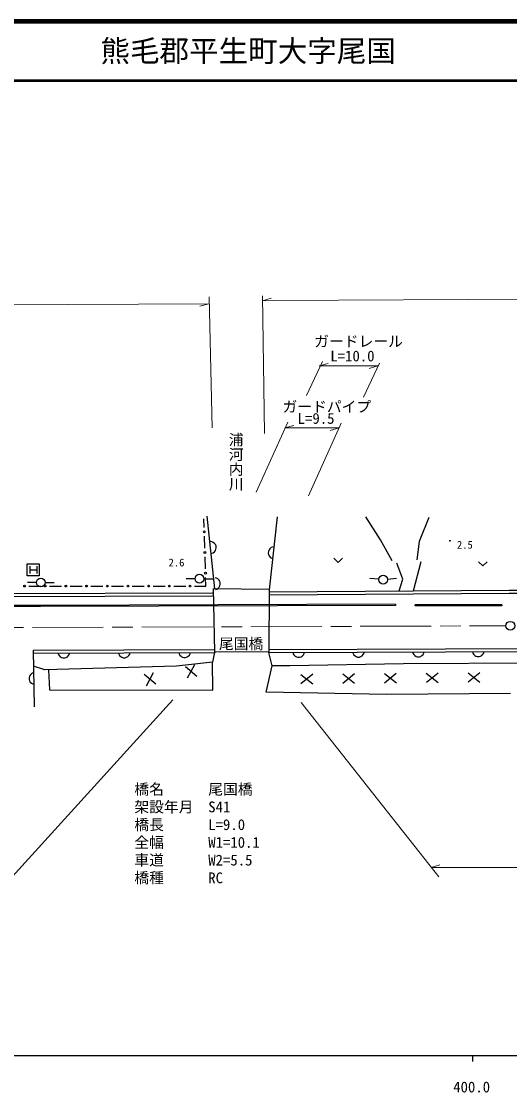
# Model space of a CAD drawing. Units: millimetres, scale not verified. Extents: x 40000 to 680000, y 20000 to 380000.
# Drawn here: x 391655 to 474262, y 198715 to 380000 of the extents above; entities that cross this region are included whole.
import ezdxf
from ezdxf.enums import TextEntityAlignment as Align

# ---------------------------------------------------------------- set-up
doc = ezdxf.new("R2010")
doc.units = ezdxf.units.MM
doc.header["$LTSCALE"] = 1000
doc.linetypes.add('CHAIN', pattern=[18.5, 12, -1.5, 3.5, -1.5])
for name, color, linetype, lineweight in [('M-BGD', 7, 'Continuous', 25), ('M-BMK', 2, 'CHAIN', 13), ('M-BMK-SRVR', 3, 'Continuous', 25), ('M-STR-HTXT', 7, 'Continuous', 13), ('M-STR-STR1', 1, 'Continuous', 25), ('M-STR-STRC', 7, 'Continuous', 25), ('M-TTL', 2, 'Continuous', 140), ('M-TTL-BAND', 7, 'Continuous', 25), ('M-TTL-LINE', 7, 'Continuous', 50)]:
    doc.layers.add(name, color=color, linetype=linetype, lineweight=lineweight)
doc.layers.add('M-BMK-HTXT', color=7, linetype='Continuous')
doc.layers.add('M-TTL-TXT', color=7, linetype='Continuous')
doc.styles.add('@ＭＳ ゴシック', font='')
doc.styles.add('ＭＳ ゴシック', font='')
doc.styles.get('@ＭＳ ゴシック').set_extended_font_data('@MS Gothic')
doc.styles.get('ＭＳ ゴシック').set_extended_font_data('MS Gothic')

msp = doc.modelspace()

# ---------------------------------------------------------------- linework, layer by layer
at = {"layer": 'M-BGD'}
for p, q in [((422589, 294350), (422549, 295799)), ((424386, 283998), (423090, 296269)), ((434937, 296169), (433582, 283826)), ((452420, 292287), (449931, 296169)), ((460583, 296070), (458990, 291988)), ((422686, 290851), (422630, 292881)), ((423894, 291914), (423646, 291963)), ((424108, 291821), (423894, 291914)), ((454411, 288703), (452420, 292287)), ((458990, 291988), (458592, 288902)), ((423902, 289980), (424130, 290090)), ((424332, 291648), (424108, 291821)), ((424130, 290090), (424313, 290234)), ((424313, 290234), (424486, 290458)), ((424476, 291465), (424332, 291648)), ((424587, 291238), (424476, 291465)), ((424486, 290458), (424579, 290672)), ((424579, 290672), (424628, 290920)), ((424628, 290920), (424587, 291238)), ((433453, 290348), (433418, 290030)), ((433558, 290578), (433453, 290348)), ((433700, 290764), (433558, 290578)), ((433920, 290941), (433700, 290764)), ((434132, 291038), (433920, 290941)), ((434379, 291092), (434132, 291038)), ((422783, 287353), (422727, 289382)), ((433418, 290030), (433471, 289783)), ((433471, 289783), (433569, 289571)), ((433569, 289571), (433746, 289350)), ((433746, 289350), (433931, 289209)), ((433931, 289209), (434161, 289104)), ((444503, 289163), (445253, 288443)), ((445253, 288443), (446003, 289163)), ((456203, 285617), (455207, 288305)), ((457995, 283626), (459289, 288604)), ((468991, 288565), (469741, 287845)), ((469741, 287845), (470491, 288565)), ((392651, 286190), (392651, 288190)), ((392651, 288190), (394651, 288190)), ((393051, 287790), (393051, 286590)), ((393051, 287190), (394251, 287190)), ((394251, 287790), (394251, 286590)), ((394651, 288190), (394651, 286190)), ((394651, 286190), (392651, 286190)), ((394179, 285039), (392679, 285039)), ((395679, 285039), (397179, 285039)), ((421030, 285677), (419530, 285677)), ((422530, 285677), (424030, 285677)), ((422864, 284434), (422824, 285883)), ((424693, 285775), (424452, 285851)), ((424895, 285659), (424693, 285775)), ((425099, 285463), (424895, 285659)), ((425222, 285265), (425099, 285463)), ((425306, 285026), (425222, 285265)), ((425236, 284465), (425312, 284706)), ((425312, 284706), (425306, 285026)), ((452122, 285592), (450629, 285741)), ((453614, 285600), (455105, 285766)), ((455605, 283626), (456203, 285617)), ((423985, 283230), (312525, 282932)), ((392922, 284434), (394952, 284434)), ((396422, 284434), (398452, 284434)), ((399922, 284434), (401952, 284434)), ((403422, 284434), (405452, 284434)), ((406922, 284434), (408952, 284434)), ((410422, 284434), (412452, 284434)), ((413922, 284434), (415952, 284434)), ((417422, 284434), (419452, 284434)), ((420922, 284434), (422864, 284434)), ((424487, 283851), (424726, 283936)), ((424726, 283936), (424924, 284059)), ((424924, 284059), (425120, 284263)), ((425120, 284263), (425236, 284465)), ((474167, 283675), (433576, 283411)), ((474169, 283175), (433579, 282911)), ((490925, 283675), (474167, 283675)), ((490883, 283175), (474169, 283175)), ((423986, 282730), (312502, 282432)), ((433510, 273719), (555053, 274129)), ((393725, 273587), (424258, 273712)), ((393850, 263991), (393725, 273587)), ((393727, 273087), (424260, 273212)), ((397836, 273104), (397917, 272864)), ((397917, 272864), (398038, 272665)), ((398038, 272665), (398239, 272466)), ((398239, 272466), (398440, 272347)), ((398440, 272347), (398680, 272268)), ((398680, 272268), (399000, 272269)), ((399000, 272269), (399239, 272350)), ((399239, 272350), (399439, 272471)), ((399439, 272471), (399638, 272672)), ((399638, 272672), (399757, 272872)), ((399757, 272872), (399836, 273112)), ((408055, 273146), (408136, 272906)), ((408136, 272906), (408257, 272707)), ((408257, 272707), (408457, 272508)), ((408457, 272508), (408658, 272389)), ((408658, 272389), (408898, 272310)), ((408898, 272310), (409218, 272311)), ((409218, 272311), (409458, 272392)), ((409458, 272392), (409657, 272513)), ((409657, 272513), (409857, 272714)), ((409857, 272714), (409976, 272914)), ((409976, 272914), (410055, 273154)), ((418273, 273188), (418354, 272949)), ((418354, 272949), (418475, 272749)), ((418475, 272749), (418676, 272550)), ((418676, 272550), (418876, 272431)), ((418876, 272431), (419117, 272352)), ((419117, 272352), (419437, 272353)), ((419437, 272353), (419676, 272434)), ((419676, 272434), (419876, 272555)), ((419876, 272555), (420075, 272756)), ((420075, 272756), (420194, 272956)), ((420194, 272956), (420273, 273196)), ((424258, 272964), (424009, 271531)), ((424382, 273213), (424258, 272964)), ((433511, 273219), (555055, 273629)), ((434078, 270933), (433511, 273219)), ((437576, 273233), (437656, 272993)), ((437656, 272993), (437777, 272793)), ((437777, 272793), (437978, 272594)), ((437978, 272594), (438178, 272475)), ((438178, 272475), (438418, 272396)), ((438418, 272396), (438738, 272397)), ((438738, 272397), (438978, 272478)), ((438978, 272478), (439178, 272598)), ((439178, 272598), (439377, 272799)), ((439377, 272799), (439496, 272999)), ((439496, 272999), (439576, 273240)), ((447704, 273267), (447785, 273027)), ((447785, 273027), (447906, 272828)), ((447906, 272828), (448106, 272628)), ((448106, 272628), (448307, 272509)), ((448307, 272509), (448547, 272430)), ((448547, 272430), (448867, 272431)), ((448867, 272431), (449107, 272512)), ((449107, 272512), (449306, 272632)), ((449306, 272632), (449506, 272833)), ((449506, 272833), (449625, 273033)), ((449625, 273033), (449704, 273274)), ((457833, 273301), (457914, 273061)), ((457914, 273061), (458034, 272862)), ((458034, 272862), (458235, 272662)), ((458235, 272662), (458435, 272543)), ((458435, 272543), (458676, 272464)), ((458676, 272464), (458996, 272465)), ((458996, 272465), (459235, 272546)), ((459235, 272546), (459435, 272666)), ((459435, 272666), (459634, 272867)), ((459634, 272867), (459754, 273068)), ((459754, 273068), (459833, 273308)), ((467961, 273335), (468042, 273095)), ((468042, 273095), (468163, 272896)), ((468163, 272896), (468364, 272697)), ((468364, 272697), (468564, 272577)), ((468564, 272577), (468804, 272498)), ((468804, 272498), (469124, 272499)), ((469124, 272499), (469364, 272580)), ((469364, 272580), (469564, 272701)), ((469564, 272701), (469763, 272901)), ((469763, 272901), (469882, 273102)), ((469882, 273102), (469961, 273342)), ((395594, 270285), (393725, 270908)), ((417902, 270908), (395594, 270285)), ((396218, 270285), (396405, 266858)), ((424009, 271531), (417902, 270908)), ((419401, 270850), (421345, 269182)), ((419773, 268884), (420973, 271147)), ((424071, 266795), (424009, 271531)), ((433073, 266460), (434078, 270933)), ((437095, 270933), (434078, 270933)), ((456339, 271288), (437095, 270933)), ((493367, 271501), (456339, 271288)), ((393022, 269179), (392945, 268938)), ((392945, 268938), (392950, 268618)), ((392950, 268618), (393033, 268379)), ((393140, 269381), (393022, 269179)), ((393033, 268379), (393155, 268181)), ((393337, 269583), (393140, 269381)), ((393536, 269706), (393337, 269583)), ((393774, 269789), (393536, 269706)), ((412453, 269535), (414397, 267867)), ((412825, 267570), (414025, 269833)), ((438951, 269494), (440966, 267913)), ((440951, 269513), (438966, 267894)), ((446021, 269560), (448036, 267979)), ((448021, 269579), (446036, 267960)), ((453092, 269627), (455107, 268046)), ((455092, 269646), (453107, 268027)), ((460163, 269693), (462178, 268112)), ((462163, 269712), (460178, 268093)), ((467234, 269760), (469249, 268179)), ((469234, 269779), (467249, 268160)), ((393155, 268181), (393358, 267984)), ((393358, 267984), (393559, 267866)), ((393559, 267866), (393800, 267789)), ((396405, 266858), (424071, 266795)), ((453450, 266105), (433073, 266460)), ((474398, 266247), (453450, 266105))]:
    msp.add_line(p, q, dxfattribs=at)
for centre, radius in [((422609, 293615), 150), ((464166, 292088), 50), ((464166, 292088), 30), ((464166, 292088), 10), ((422707, 290117), 150), ((422804, 286618), 150), ((394929, 285039), 750), ((421780, 285677), 750), ((452868, 285518), 750), ((392187, 284434), 150), ((395687, 284434), 150), ((399187, 284434), 150), ((402687, 284434), 150), ((406187, 284434), 150), ((409687, 284434), 150), ((413187, 284434), 150), ((416687, 284434), 150), ((420187, 284434), 150)]:
    msp.add_circle(centre, radius, dxfattribs=at)
at = {"layer": 'M-BMK'}
msp.add_line((375005, 277376), (473636, 277712), dxfattribs=at)
at = {"layer": 'M-BMK-SRVR'}
msp.add_circle((474386, 277714), 750, dxfattribs=at)
at = {"layer": 'M-STR-HTXT'}
for p, q in [((183458, 330791), (423357, 332231)), ((423357, 332231), (421860, 331802)), ((423453, 333391), (423928, 311235)), ((432424, 332722), (433918, 333161)), ((434315, 332746), (432424, 332722)), ((432474, 333549), (432791, 310285)), ((434315, 332746), (573098, 333461)), ((442603, 322471), (439871, 316704)), ((442047, 321695), (443547, 322115)), ((442797, 321695), (442047, 321695)), ((442797, 321695), (451985, 321695)), ((452257, 322155), (449571, 316400)), ((451985, 321695), (450485, 321275)), ((436747, 312184), (431366, 300315)), ((445768, 312026), (440229, 299682)), ((436234, 311194), (437734, 311614)), ((436891, 311194), (436234, 311194)), ((436891, 311194), (445422, 311194)), ((445422, 311194), (443922, 310774)), ((390074, 235228), (417270, 265166)), ((438981, 264709), (462292, 235228)), ((460983, 236821), (462482, 237243)), ((465931, 236828), (460983, 236821)), ((465931, 236828), (575857, 236828))]:
    msp.add_line(p, q, dxfattribs=at)
at = {"layer": 'M-STR-STR1'}
for p, q in [((424125, 284001), (433583, 283922)), ((424125, 284001), (424310, 273325)), ((433583, 283922), (433503, 273245)), ((433503, 273245), (424310, 273325))]:
    msp.add_line(p, q, dxfattribs=at)
at = {"layer": 'M-STR-STRC'}
for p, q in [((394874, 281160), (362905, 281116)), ((454941, 281374), (394874, 281160)), ((454942, 281174), (394875, 280960)), ((454941, 281374), (454942, 281174)), ((472971, 281287), (458296, 281287)), ((458296, 281087), (458296, 281287)), ((472971, 281087), (458296, 281087)), ((472971, 281287), (472971, 281087)), ((394875, 280960), (362905, 280916))]:
    msp.add_line(p, q, dxfattribs=at)
at = {"layer": 'M-TTL'}
msp.add_line((680000, 380000), (40000, 380000), dxfattribs=at)
at = {"layer": 'M-TTL-BAND'}
for p, q in [((40000, 205000), (579000, 205000)), ((468000, 205000), (468000, 204000))]:
    msp.add_line(p, q, dxfattribs=at)
at = {"layer": 'M-TTL-LINE'}
msp.add_line((40000, 370000), (680000, 370000), dxfattribs=at)

# ---------------------------------------------------------------- texts
at = {"layer": 'M-BGD', "style": 'ＭＳ ゴシック'}
for s, p in [('2.5', (465346, 290365)), ('2.6', (416550, 287363))]:
    msp.add_text(s, height=1320, dxfattribs=at).set_placement(p, align=Align.BOTTOM_LEFT)
at = {"layer": 'M-BMK-HTXT', "style": '@ＭＳ ゴシック'}
msp.add_text('浦河内川', height=1833, rotation=270, dxfattribs=at).set_placement((426501, 310483), align=Align.BOTTOM_LEFT)
at = {"layer": 'M-STR-HTXT', "style": 'ＭＳ ゴシック'}
for s, p in [('ガードレール', (441208, 324387)), ('L=10.0', (443932, 321911)), ('ガードパイプ ', (435842, 313325)), ('L=9.5', (438401, 311344))]:
    msp.add_text(s, height=1833, dxfattribs=at).set_placement(p, align=Align.BOTTOM_LEFT)
at = {"layer": 'M-STR-STR1', "style": 'ＭＳ ゴシック'}
for s, p in [('尾国橋', (425079, 273202)), ('橋名\u3000\u3000\u3000尾国橋', (410768, 248595)), ('架設年月\u3000S41', (410768, 245595)), ('橋長\u3000\u3000\u3000L=9.0', (410768, 242595)), ('全幅\u3000\u3000\u3000W1=10.1', (410768, 239595)), ('車道\u3000\u3000\u3000W2=5.5', (410768, 236595)), ('橋種\u3000\u3000\u3000RC', (410768, 233595))]:
    msp.add_text(s, height=1833, dxfattribs=at).set_placement(p, align=Align.BOTTOM_LEFT)
at = {"layer": 'M-TTL-BAND', "style": 'ＭＳ ゴシック'}
msp.add_text('400.0', height=1833, dxfattribs=at).set_placement((467844, 198195), align=Align.BOTTOM_CENTER)
at = {"layer": 'M-TTL-TXT', "style": 'ＭＳ ゴシック'}
msp.add_text('熊毛郡平生町大字尾国', height=3666, dxfattribs=at).set_placement((405024, 375000), align=Align.MIDDLE_LEFT)

doc.saveas('drawing.dxf')
